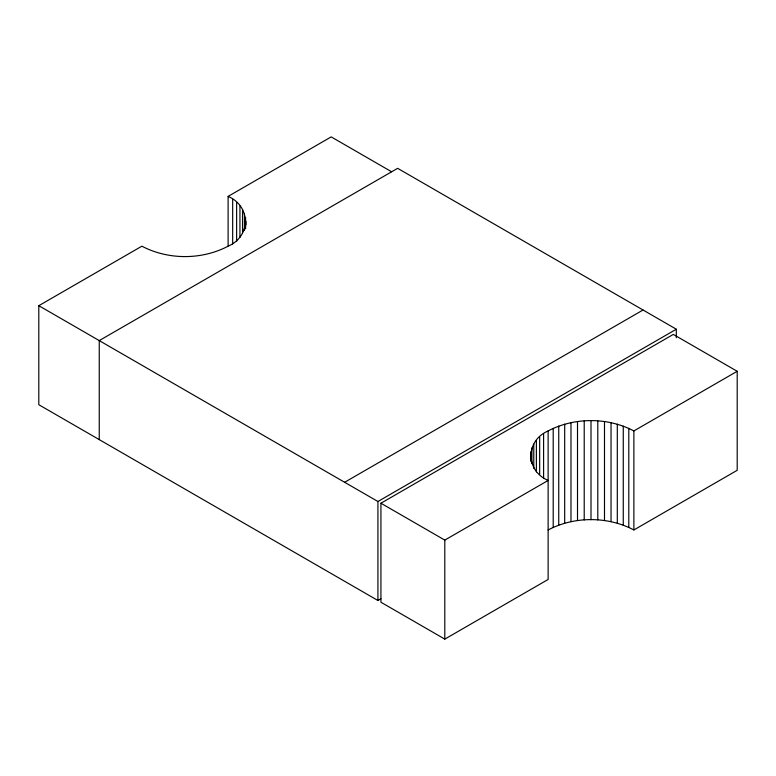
<?xml version="1.0" encoding="UTF-8"?>
<svg xmlns="http://www.w3.org/2000/svg" width="776" height="776" viewBox="0 0 776 776"><rect width="100%" height="100%" fill="white"/><g stroke="black" fill="none" stroke-linecap="round" stroke-linejoin="round"><path stroke-width="1.16" d="M391.521 171.719L331.197 136.886L228.115 196.396C251.055 206.222 251.055 236.36 228.115 246.186C201.779 260.047 168.217 260.047 141.882 246.186L38.8 305.695L38.8 404.713L377.922 600.498L380.929 598.771M548.128 430.942C525.313 440.71 525.313 470.683 548.128 480.451L444.803 540.106L380.929 503.226L380.929 602.234L444.803 639.114L548.128 579.459L548.128 430.942C574.318 417.158 607.695 417.158 633.876 430.942L737.2 371.287L737.2 470.305L633.876 529.96C607.695 516.166 574.318 516.166 548.128 529.96M344.641 482.284L643.042 310.002M377.922 600.498L377.922 501.5L676.323 329.218L397.642 168.324L99.25 340.596L99.25 439.614M380.929 503.226L673.316 334.407L737.2 371.287M38.8 305.695L377.922 501.5M676.323 329.218L676.323 337.676M633.876 430.942L633.876 529.96M628.803 428.333L628.803 527.341M623.264 426.053L623.264 525.071M617.308 424.162L617.308 523.169M611.032 422.658L611.032 521.666M604.494 421.572L604.494 520.58M597.792 420.912L597.792 519.92M591.002 420.689L591.002 519.707M584.212 420.912L584.212 519.92M577.509 421.572L577.509 520.58M570.981 422.658L570.981 521.666M564.695 424.162L564.695 523.169M558.749 426.053L558.749 525.071M553.201 428.333L553.201 527.341M543.598 433.871L543.598 478.55M539.669 437.072L539.669 474.505M536.381 440.506L536.381 471.905M533.772 444.134L533.772 468.287M531.89 447.907L531.89 463.602M530.755 451.777L530.755 461.439M444.803 540.106L444.803 639.114M245.973 221.296L245.973 224.914M245.594 217.348L245.594 228.852M244.45 213.458L244.45 230.365M242.549 209.666L242.549 232.606M239.939 206.018L239.939 237.407M236.631 202.565L236.631 241.2M232.674 199.345L232.674 244.013M228.115 196.396L228.115 245.905"/></g></svg>
